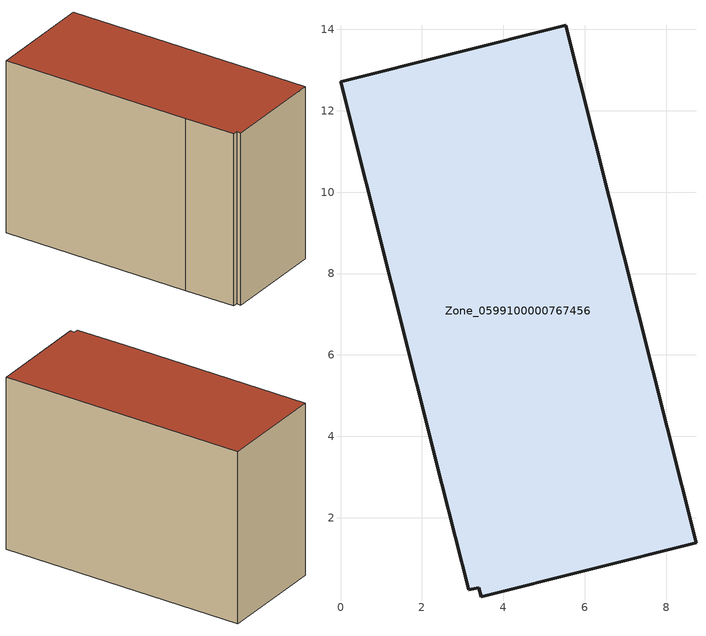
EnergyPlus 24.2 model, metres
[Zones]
Zone_0599100000767456
 floor ground (C_G): 3.15,0.23 2.48,2.83 0,12.71 5.54,14.1 8.74,1.38 3.46,0.06 3.4,0.28 z0
 wall outside (C_F): 3.46,0.06 8.74,1.38 5.54,14.1 0,12.71 2.48,2.83 3.15,0.23 3.4,0.28 3.46,0.06 z0:9.26
 roof outside (C_R): 2.48,2.83 3.15,0.23 3.4,0.28 3.46,0.06 8.74,1.38 5.54,14.1 0,12.71 z9.26
[BUILDING]
Pand.0599100000767456: North Axis=0; Terrain=City; Loads Convergence Tolerance Value=0.04; Temperature Convergence Tolerance Value=0.4; Solar Distribution=FullExterior; Maximum Number of Warmup Days=25; Minimum Number of Warmup Days=1
[Site:Location]
Rotterdam.The.Hague.AP_ZH_NLD Design_Conditions: Latitude=51.96; Longitude=4.45; Time Zone=1; Elevation=-4.5
[SITE:GROUNDTEMPERATURE:BUILDINGSURFACE]
18, 18, 18, 18, 18, 18, 18, 18, 18, 18, 18, 18
[MATERIAL] Thermal Absorptance=0.9; Solar Absorptance=0.7; Visible Absorptance=0.7
Name | Roughness | Thickness | Conductivity | Density | Specific Heat
G.TI.2006-2014 | MediumSmooth | 0.15 | 0.06 | 540 | 1210
F.TI.2006-2014 | Rough | 0.3 | 0.12 | 1920 | 840
R.TI.2006-2014 | MediumRough | 0.2 | 0.08 | 1500 | 1000
[CONSTRUCTION]
C_G: G.TI.2006-2014
C_F: F.TI.2006-2014
C_R: R.TI.2006-2014
[ZONE]
Zone_0599100000767456: Type=1; Multiplier=1; Ceiling Height=Autocalculate; Volume=Autocalculate; Floor Area=autocalculate; Part of Total Floor Area=Yes
[ZONEINFILTRATION:DESIGNFLOWRATE]
Infil_Zone_0599100000767456: Zone or ZoneList or Space or SpaceList=Zone_0599100000767456; Schedule=AlwaysOn; Design Flow Rate Calculation Method=Flow/Area; Flow Rate per Floor Area=0.0015; Constant Term Coefficient=1; Temperature Term Coefficient=0; Velocity Term Coefficient=0; Velocity Squared Term Coefficient=0
[HVACTEMPLATE:ZONE:IDEALLOADSAIRSYSTEM]
Zone_0599100000767456: Maximum Heating Supply Air Temperature=50; Minimum Cooling Supply Air Temperature=13; Maximum Heating Supply Air Humidity Ratio=0.0156; Minimum Cooling Supply Air Humidity Ratio=0.0077; Heating Limit=NoLimit; Cooling Limit=NoLimit; Dehumidification Control Type=ConstantSensibleHeatRatio; Cooling Sensible Heat Ratio=0.7; Dehumidification Setpoint=60; Humidification Control Type=None; Humidification Setpoint=30; Outdoor Air Method=None; Outdoor Air Flow Rate per Person=0.00944; Outdoor Air Flow Rate per Zone Floor Area=0; Outdoor Air Flow Rate per Zone=0; Demand Controlled Ventilation Type=None; Outdoor Air Economizer Type=NoEconomizer; Heat Recovery Type=None; Sensible Heat Recovery Effectiveness=0.7; Latent Heat Recovery Effectiveness=0.65
[ZONECONTROL:THERMOSTAT]
ThermostatControl_Zone_0599100000767456: Zone or ZoneList=Zone_0599100000767456; Control Type Schedule=DualSetpointControlType; Control 1=Thermostat_Zone_0599100000767456; Temperature Difference Between Cutout And Setpoint=0
[THERMOSTATSETPOINT:DUALSETPOINT]
Thermostat_Zone_0599100000767456: Heating Setpoint Temperature Schedule=HeatingSetpoint_Zone_0599100000767456; Cooling Setpoint Temperature Schedule=CoolingSetpoint_Zone_0599100000767456
[SCHEDULE:COMPACT]
HeatingSetpoint_Zone_0599100000767456: Through: 12/31, For: AllDays, Until: 24:00, 21
CoolingSetpoint_Zone_0599100000767456: Through: 12/31, For: AllDays, Until: 24:00, 24
DualSetpointControlType: Through: 12/31, For: AllDays, Until: 24:00, 4
AlwaysOn: Through: 12/31, For: AllDays, Until: 24:00, 1
